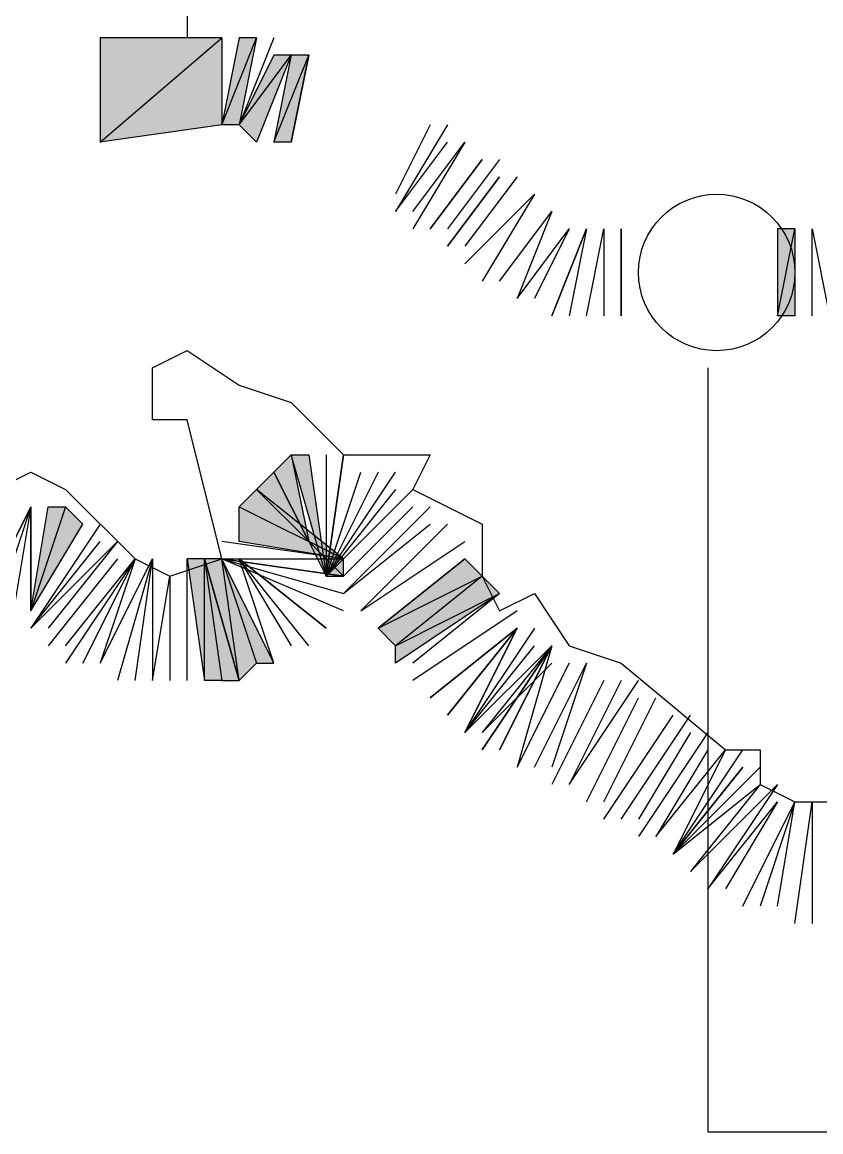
# Model space of a CAD drawing. Header units: millimetres. Extents: x 658 to 813, y 806 to 883.
# Drawn here: x 785.0019 to 785.1417, y 862.7429 to 862.9372 of the extents above; entities that cross this region are included whole.
import ezdxf

# ---------------------------------------------------------------- set-up
doc = ezdxf.new("R2010")
doc.units = ezdxf.units.MM
doc.header["$LTSCALE"] = 0.1
doc.linetypes.add('atContinuous2', pattern=[0])
for name, color, linetype in [('PANTAI', 7, 'Continuous'), ('pantai1', 7, 'Continuous'), ('RENC-JL-SN', 7, 'Continuous'), ('SYMBOL', 7, 'Continuous'), ('TEXT', 8, 'Continuous'), ('zat_Mask_solid', 7, 'Continuous')]:
    doc.layers.add(name, color=color, linetype=linetype)

msp = doc.modelspace()

# ---------------------------------------------------------------- hatches: boundary and pattern name
at = {"layer": 'pantai1'}
for points in [[(785.05203, 862.84626), (785.04595, 862.85842), (785.04899, 862.86146)], [(785.04899, 862.86146), (785.05203, 862.86146), (785.05507, 862.84018)], [(785.05203, 862.84626), (785.0429, 862.85538), (785.04595, 862.85842)], [(785.05203, 862.84626), (785.05811, 862.84018), (785.05811, 862.84322)], [(785.03074, 862.84322), (785.03378, 862.82194), (785.03378, 862.84322)]]:
    msp.add_hatch(color=7, dxfattribs=at).paths.add_polyline_path(points)
h = msp.add_hatch(color=7, dxfattribs=at)
h.paths.add_polyline_path([(785.03986, 862.84626), (785.03986, 862.85234), (785.05811, 862.84322)], flags=17)
h.paths.add_polyline_path([(785.03986, 862.85234), (785.05811, 862.84322), (785.0429, 862.85538)])
h = msp.add_hatch(color=7, dxfattribs=at)
h.paths.add_polyline_path([(785.00642, 862.85234), (785.00946, 862.85234), (785.00338, 862.8341)], flags=16)
h.paths.add_polyline_path([(785.00946, 862.85234), (785.00338, 862.8341), (785.0125, 862.8493)])
h = msp.add_hatch(color=7, dxfattribs=at)
h.paths.add_polyline_path([(785.03378, 862.82194), (785.03378, 862.84322), (785.03682, 862.82194)], flags=17)
h.paths.add_polyline_path([(785.03378, 862.84322), (785.03682, 862.82194), (785.03986, 862.82194)])
at = {"layer": 'RENC-JL-SN'}
h = msp.add_hatch(color=7, dxfattribs=at)
h.paths.add_polyline_path([(785.01554, 862.93443), (785.01554, 862.91619), (785.03682, 862.93443)], flags=16)
h.paths.add_polyline_path([(785.01554, 862.91619), (785.03682, 862.93443), (785.03682, 862.91923)])
h = msp.add_hatch(color=7, dxfattribs=at)
h.paths.add_polyline_path([(785.03986, 862.93443), (785.03682, 862.91923), (785.0429, 862.93443)], flags=16)
h.paths.add_polyline_path([(785.03682, 862.91923), (785.0429, 862.93443), (785.03986, 862.91923)])
h = msp.add_hatch(color=7, dxfattribs=at)
h.paths.add_polyline_path([(785.04595, 862.93139), (785.03986, 862.91923), (785.04899, 862.93139)], flags=16)
h.paths.add_polyline_path([(785.03986, 862.91923), (785.04899, 862.93139), (785.0429, 862.91619)])
h = msp.add_hatch(color=7, dxfattribs=at)
h.paths.add_polyline_path([(785.04899, 862.93139), (785.04595, 862.91619), (785.05203, 862.93139)], flags=16)
h.paths.add_polyline_path([(785.04595, 862.91619), (785.05203, 862.93139), (785.04899, 862.91619)])
h = msp.add_hatch(color=7, dxfattribs=at)
h.paths.add_polyline_path([(785.13411, 862.90099), (785.13411, 862.88578), (785.13715, 862.90099)], flags=16)
h.paths.add_polyline_path([(785.13411, 862.88578), (785.13715, 862.90099), (785.13715, 862.88578)])
at = {"layer": 'zat_Mask_solid'}
for points in [[(785.05203, 862.84626), (785.05507, 862.84018), (785.05811, 862.84018)], [(785.03378, 862.84322), (785.03986, 862.82194), (785.03682, 862.84322)], [(785.03986, 862.82194), (785.03682, 862.84322), (785.0429, 862.82498)], [(785.03682, 862.84322), (785.0429, 862.82498), (785.04595, 862.82498)], [(785.07939, 862.84322), (785.06419, 862.83106), (785.08243, 862.84018)], [(785.06419, 862.83106), (785.08243, 862.84018), (785.06723, 862.82802)], [(785.08243, 862.84018), (785.06723, 862.82802), (785.08547, 862.83714)], [(785.06723, 862.82802), (785.08547, 862.83714), (785.06723, 862.82498)]]:
    msp.add_hatch(color=7, dxfattribs=at).paths.add_polyline_path(points)

# ---------------------------------------------------------------- linework, layer by layer
at = {"layer": 'PANTAI', "color": 7}
msp.add_lwpolyline([(784.9973, 862.85538), (785.00338, 862.85842), (785.00946, 862.85538), (785.02162, 862.84322), (785.0277, 862.84018), (785.03682, 862.84322), (785.03074, 862.86754), (785.02466, 862.86754), (785.02466, 862.87666), (785.03074, 862.8797), (785.03986, 862.87362), (785.04899, 862.87058), (785.05811, 862.86146), (785.07331, 862.86146), (785.07027, 862.85538), (785.08243, 862.8493), (785.08243, 862.84018), (785.08547, 862.8341), (785.09155, 862.83714), (785.09763, 862.82802), (785.10675, 862.82498), (785.12499, 862.80978), (785.13107, 862.80978), (785.13107, 862.8037), (785.13715, 862.80066), (785.14323, 862.80066)], dxfattribs=at)
at = {"layer": 'pantai1', "color": 7, "linetype": 'atContinuous2'}
for p, q in [((785.0429, 862.85538), (785.03986, 862.85234)), ((785.05811, 862.84322), (785.0429, 862.85538)), ((785.00946, 862.85234), (785.00338, 862.8341)), ((785.00338, 862.8341), (785.00642, 862.85234)), ((785.00946, 862.85234), (785.00338, 862.8341)), ((785.00642, 862.85234), (785.00946, 862.85234)), ((785.0125, 862.8493), (785.00946, 862.85234)), ((785.03986, 862.84626), (785.03986, 862.85234)), ((785.03986, 862.85234), (785.05811, 862.84322)), ((785.03986, 862.85234), (785.05811, 862.84322)), ((785.00338, 862.8341), (785.0125, 862.8493)), ((785.05811, 862.84322), (785.03986, 862.84626))]:
    msp.add_line(p, q, dxfattribs=at)
at = {"layer": 'pantai1', "color": 7}
for points in [[(785.05203, 862.84626), (785.04595, 862.85842), (785.04899, 862.86146), (785.05203, 862.84626)], [(785.04899, 862.86146), (785.05203, 862.86146), (785.05507, 862.84018), (785.04899, 862.86146)], [(785.05507, 862.86146), (785.05507, 862.84018), (785.05811, 862.86146), (785.05507, 862.84018), (785.06115, 862.85842)], [(785.05203, 862.84626), (785.0429, 862.85538), (785.04595, 862.85842), (785.05203, 862.84626)], [(785.06419, 862.85842), (785.05507, 862.84018), (785.06723, 862.85842)], [(785.06723, 862.85538), (785.05507, 862.84018), (785.07027, 862.85538)], [(785.00338, 862.85234), (784.99426, 862.8341), (785.00338, 862.85234), (784.9973, 862.8341)], [(785.00338, 862.85234), (785.00034, 862.8341), (785.00034, 862.85234), (785.00034, 862.8341)], [(785.00338, 862.85234), (785.00338, 862.8341), (785.00338, 862.85234)], [(785.05811, 862.84018), (785.07027, 862.85234)], [(785.07331, 862.85234), (785.05811, 862.83714), (785.07331, 862.8493)], [(785.00338, 862.8341), (785.0125, 862.8493)], [(785.01554, 862.8493), (785.00338, 862.83106), (785.01554, 862.84626)], [(785.07635, 862.8493), (785.06115, 862.8341), (785.07939, 862.84626)], [(785.00338, 862.83106), (785.01858, 862.84626), (785.00642, 862.83106)], [(785.03682, 862.84322), (785.05811, 862.84322), (785.03682, 862.84626)], [(785.05203, 862.84626), (785.05811, 862.84018), (785.05811, 862.84322), (785.05203, 862.84626)], [(785.05203, 862.84626), (785.05507, 862.84018), (785.05811, 862.84018), (785.05203, 862.84626)], [(785.01858, 862.84322), (785.00642, 862.82802)], [(785.00946, 862.82802), (785.02162, 862.84322), (785.00946, 862.82498)], [(785.0125, 862.82498), (785.02162, 862.84322), (785.01554, 862.82498), (785.02466, 862.84322), (785.01858, 862.82194)], [(785.02162, 862.82194), (785.02466, 862.84322), (785.02466, 862.82194), (785.0277, 862.84018), (785.0277, 862.82194)], [(785.03074, 862.82194), (785.03074, 862.84322)], [(785.03074, 862.84322), (785.03378, 862.82194), (785.03378, 862.84322), (785.03074, 862.84322)], [(785.03378, 862.82194), (785.03378, 862.84322), (785.03682, 862.82194), (785.03378, 862.82194)], [(785.03378, 862.84322), (785.03682, 862.82194), (785.03986, 862.82194), (785.03378, 862.84322)], [(785.03378, 862.84322), (785.03986, 862.82194), (785.03682, 862.84322), (785.03378, 862.84322)], [(785.03986, 862.82194), (785.03682, 862.84322), (785.0429, 862.82498), (785.03986, 862.82194)], [(785.03682, 862.84322), (785.0429, 862.82498), (785.04595, 862.82498), (785.03682, 862.84322)], [(785.05811, 862.8341), (785.03682, 862.84322), (785.05811, 862.83714)], [(785.05811, 862.84018), (785.03682, 862.84322), (785.05811, 862.84018)], [(785.04595, 862.82498), (785.03986, 862.84322), (785.04899, 862.82802)], [(785.05203, 862.82802), (785.03986, 862.84322), (785.05507, 862.83106), (785.03986, 862.84322)], [(785.07939, 862.84322), (785.06419, 862.83106), (785.06419, 862.83106), (785.07939, 862.84322)], [(785.07939, 862.84322), (785.06419, 862.83106), (785.08243, 862.84018), (785.07939, 862.84322)], [(785.06419, 862.83106), (785.08243, 862.84018), (785.06723, 862.82802), (785.06419, 862.83106)], [(785.08243, 862.84018), (785.06723, 862.82802), (785.08547, 862.83714), (785.08243, 862.84018)], [(785.06723, 862.82802), (785.08547, 862.83714), (785.06723, 862.82498), (785.06723, 862.82802)], [(785.08547, 862.83714), (785.07027, 862.82498)], [(785.08851, 862.8341), (785.07027, 862.82194)], [(785.08851, 862.83106), (785.07331, 862.8189), (785.08851, 862.83106), (785.07635, 862.81586), (785.08851, 862.83106), (785.07939, 862.81282), (785.08851, 862.83106), (785.07939, 862.81282), (785.08851, 862.83106)], [(785.09155, 862.83106), (785.07939, 862.81282), (785.09155, 862.82802)], [(785.07939, 862.81282), (785.09459, 862.82802), (785.07939, 862.81282)], [(785.09459, 862.82802), (785.08243, 862.81282), (785.09459, 862.82498)], [(785.09459, 862.82802), (785.08243, 862.80978), (785.09459, 862.82802), (785.08547, 862.80978), (785.09459, 862.82802), (785.08851, 862.80674), (785.09763, 862.82498), (785.08851, 862.80674)], [(785.09155, 862.80674), (785.10067, 862.82498), (785.09459, 862.80674)], [(785.10371, 862.82194), (785.09459, 862.8037)], [(785.10675, 862.82194), (785.09763, 862.8037), (785.10979, 862.82194)], [(785.10067, 862.80066), (785.10979, 862.8189)], [(785.10371, 862.80066), (785.11283, 862.8189)], [(785.10371, 862.79762), (785.11587, 862.81586)], [(785.10675, 862.79762), (785.11891, 862.81586)], [(785.11891, 862.81282), (785.10979, 862.79762)], [(785.12195, 862.81282), (785.10979, 862.79458)], [(785.12195, 862.80978), (785.11283, 862.79458), (785.12499, 862.80978), (785.11587, 862.79154), (785.12803, 862.80978)], [(785.12803, 862.80674), (785.11587, 862.79154), (785.12803, 862.80674)], [(785.11587, 862.79154), (785.13107, 862.80674), (785.11587, 862.79154), (785.13107, 862.8037), (785.11891, 862.7885), (785.13411, 862.8037), (785.11891, 862.7885)], [(785.13411, 862.8037), (785.12195, 862.78546), (785.13411, 862.80066), (785.12499, 862.78546)], [(785.12803, 862.78242), (785.13715, 862.80066), (785.13107, 862.78242)], [(785.13411, 862.78242), (785.13715, 862.80066)], [(785.13715, 862.77938), (785.14019, 862.80066), (785.14019, 862.77938)]]:
    msp.add_lwpolyline(points, dxfattribs=at)
at = {"layer": 'RENC-JL-SN', "color": 7, "linetype": 'atContinuous2'}
for p, q in [((785.01554, 862.93443), (785.01554, 862.91619)), ((785.01554, 862.91619), (785.03682, 862.93443)), ((785.03682, 862.93443), (785.01554, 862.93443)), ((785.01554, 862.91619), (785.03682, 862.93443)), ((785.03682, 862.93443), (785.03682, 862.91923)), ((785.03986, 862.93443), (785.03682, 862.91923)), ((785.03682, 862.91923), (785.0429, 862.93443)), ((785.03682, 862.91923), (785.0429, 862.93443)), ((785.0429, 862.93443), (785.03986, 862.93443)), ((785.0429, 862.93443), (785.03986, 862.91923)), ((785.04595, 862.93139), (785.03986, 862.91923)), ((785.03986, 862.91923), (785.04899, 862.93139)), ((785.03986, 862.91923), (785.04899, 862.93139)), ((785.04899, 862.93139), (785.0429, 862.91619)), ((785.04899, 862.93139), (785.04595, 862.93139)), ((785.04899, 862.93139), (785.04595, 862.91619)), ((785.04595, 862.91619), (785.05203, 862.93139)), ((785.04595, 862.91619), (785.05203, 862.93139)), ((785.05203, 862.93139), (785.04899, 862.93139)), ((785.05203, 862.93139), (785.04899, 862.91619)), ((785.03682, 862.91923), (785.01554, 862.91619)), ((785.03986, 862.91923), (785.03682, 862.91923)), ((785.0429, 862.91619), (785.03986, 862.91923)), ((785.04899, 862.91619), (785.04595, 862.91619)), ((785.13411, 862.90099), (785.13411, 862.88578)), ((785.13411, 862.88578), (785.13715, 862.90099)), ((785.13715, 862.90099), (785.13411, 862.90099)), ((785.13411, 862.88578), (785.13715, 862.90099)), ((785.13715, 862.90099), (785.13715, 862.88578)), ((785.13715, 862.88578), (785.13411, 862.88578))]:
    msp.add_line(p, q, dxfattribs=at)
at = {"layer": 'RENC-JL-SN', "color": 7}
for points in [[(785.03074, 862.95571), (785.03074, 862.93443)], [(785.03986, 862.93443), (785.03682, 862.91923)], [(785.04595, 862.93443), (785.03986, 862.91923)], [(785.04899, 862.93139), (785.0429, 862.91619)], [(785.04899, 862.91619), (785.05203, 862.93139)], [(785.07331, 862.91923), (785.06723, 862.90707)], [(785.07635, 862.91923), (785.06723, 862.90403), (785.07635, 862.91619)], [(785.07027, 862.90403), (785.07939, 862.91619), (785.07027, 862.90099)], [(785.08243, 862.91315), (785.07331, 862.90099), (785.08243, 862.91315)], [(785.08547, 862.91315), (785.07635, 862.90099)], [(785.08547, 862.91011), (785.07635, 862.89795), (785.08547, 862.91011)], [(785.08851, 862.91011), (785.07939, 862.89795)], [(785.07939, 862.8949), (785.09155, 862.90707), (785.08243, 862.89186)], [(785.08547, 862.89186), (785.09459, 862.90403), (785.08851, 862.88882), (785.09763, 862.90099), (785.09155, 862.88882)], [(785.10067, 862.90099), (785.09459, 862.88578), (785.10067, 862.90099), (785.09763, 862.88578)], [(785.10067, 862.88578), (785.10371, 862.90099), (785.10371, 862.88578)], [(785.10675, 862.90099), (785.10675, 862.88578), (785.10675, 862.90099)], [(785.13411, 862.90099), (785.13411, 862.88578)], [(785.14019, 862.88578), (785.14019, 862.90099), (785.14323, 862.88578)]]:
    msp.add_lwpolyline(points, dxfattribs=at)
at = {"layer": 'SYMBOL', "color": 7, "linetype": 'atContinuous2'}
msp.add_circle((785.12347, 862.89337), 0.0137, dxfattribs=at)
at = {"layer": 'TEXT', "color": 7}
msp.add_lwpolyline([(785.12195, 862.87666), (785.12195, 862.7429), (785.15235, 862.7429)], dxfattribs=at)

doc.saveas('drawing.dxf')
